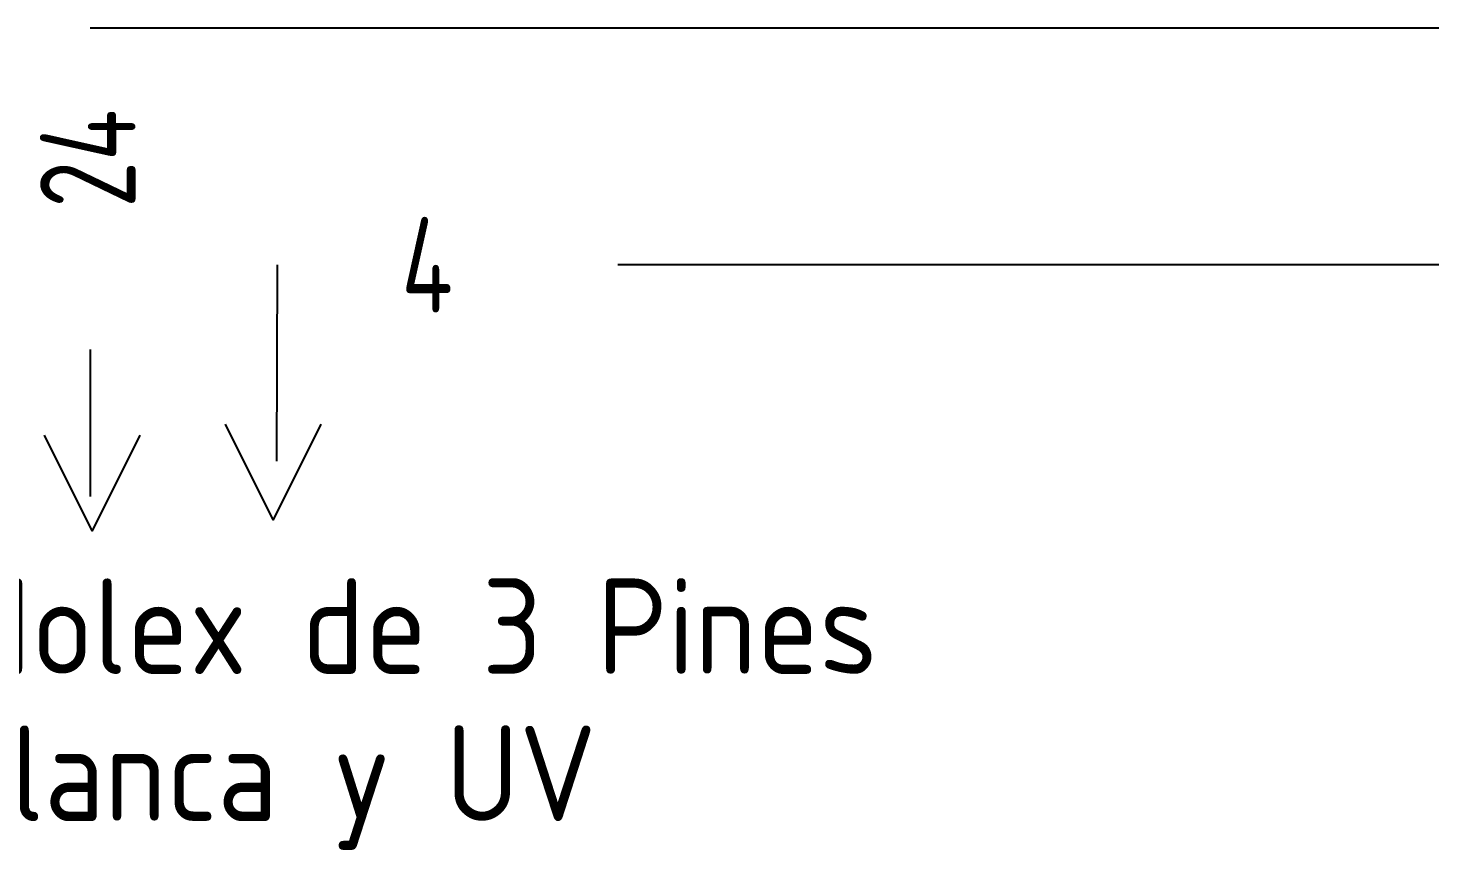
# Model space of a CAD drawing. Header units: inches. Extents: x 0 to 983, y 0 to 649.
# Drawn here: x 122 to 195.4, y 132.1 to 175.1 of the extents above; entities that cross this region are included whole.
import ezdxf
from ezdxf.enums import TextEntityAlignment as Align

# ---------------------------------------------------------------- set-up
doc = ezdxf.new("R2010")
doc.units = ezdxf.units.IN
doc.header["$MEASUREMENT"] = 0
for name, color, linetype in [('BLK_12_THHN', 250, 'Continuous'), ('DESC', 150, 'Continuous'), ('MISC', 7, 'Continuous'), ('SYMS', 7, 'Continuous'), ('WHT_12_THHN', 254, 'Continuous'), ('WIRECOPY', 84, 'Continuous')]:
    doc.layers.add(name, color=color, linetype=linetype)
doc.styles.add('WD_IEC', font='ISOCP2.shx', dxfattribs={"width": 0.9, "height": 4})

# ---------------------------------------------------------------- blocks, each defined once
blk = doc.blocks.new('HA1X4')
blk.add_lwpolyline([(1.25, 2.5), (0, 0), (-1.25, 2.5)])
at = {"style": 'WD_IEC', "flags": 1}
blk.add_attdef('X2TERM01', (0, 0), '', height=0.32, dxfattribs=at)
at = {"style": 'WD_IEC', "flags": 8}
for tag, p in [('DESC1', (0, -3.75)), ('DESC2', (0, -7.6))]:
    blk.add_attdef(tag, text='', height=2.5, dxfattribs=at).set_placement(p, align=Align.CENTER)
blk = doc.blocks.new('HT0_WGENERIC')
at = {"style": 'WD_IEC', "width": 0.8}
blk.add_attdef('WIRENO', text='', height=2.5, dxfattribs=at).set_placement((0, 0), align=Align.MIDDLE_CENTER)
at = {"style": 'WD_IEC'}
for tag, p in [('X4_TINY_DOT_DONT_REMOVE', (-5, 0)), ('X1_TINY_DOT_DONT_REMOVE', (5, 0))]:
    blk.add_attdef(tag, p, '', height=0.002, dxfattribs=at)
at = {"style": 'WD_IEC', "flags": 1}
for tag, p in [('X4TERM01', (-5, 0)), ('X1TERM01', (5, 0))]:
    blk.add_attdef(tag, p, '', height=0.2, dxfattribs=at)
blk = doc.blocks.new('VT0_WGENERIC')
at = {"style": 'WD_IEC', "flags": 1}
for tag, p in [('X2TERM01', (0, 5)), ('X8TERM01', (0, -5))]:
    blk.add_attdef(tag, p, '', height=0.2, dxfattribs=at)
at = {"style": 'WD_IEC'}
for tag, p in [('X1_TINY_DOT_DONT_REMOVE', (0, 5)), ('X4_TINY_DOT_DONT_REMOVE', (0, -5))]:
    blk.add_attdef(tag, p, '', height=0.002, rotation=90, dxfattribs=at)
at = {"style": 'WD_IEC', "width": 0.8}
blk.add_attdef('WIRENO', text='', height=2.5, rotation=90, dxfattribs=at).set_placement((0, 0), align=Align.MIDDLE_CENTER)

msp = doc.modelspace()

# ---------------------------------------------------------------- linework, layer by layer
at = {"layer": 'BLK_12_THHN'}
for p, q in [((437.712, 175.127), (125.249, 175.127)), ((125.249, 158.294), (125.249, 150.61))]:
    msp.add_line(p, q, dxfattribs=at)
at = {"layer": 'WHT_12_THHN'}
for p, q in [((135.045, 162.731), (135.018, 152.447)), ((435.172, 162.731), (152.904, 162.731))]:
    msp.add_line(p, q, dxfattribs=at)

# ---------------------------------------------------------------- block references
at = {"layer": 'SYMS'}
ref = msp.add_blockref('VT0_WGENERIC', (125.132, 168.294), dxfattribs=dict(at, xscale=2, yscale=2, zscale=2))
ref.add_attrib('X4_TINY_DOT_DONT_REMOVE', '.', (125.132, 164.843), dxfattribs={"layer": 'MISC', "height": 0.004, "rotation": 90, "style": 'WD_IEC'})
ref.add_attrib('X1_TINY_DOT_DONT_REMOVE', '.', (125.132, 171.745), dxfattribs={"layer": 'MISC', "height": 0.004, "rotation": 90, "style": 'WD_IEC'})
ref.add_attrib('WIRENO', '24', dxfattribs={"layer": 'WIRECOPY', "height": 5, "rotation": 90, "style": 'WD_IEC', "width": 0.8}).set_placement((125.132, 168.294), align=Align.MIDDLE_CENTER)
ref = msp.add_blockref('HT0_WGENERIC', (142.904, 162.731), dxfattribs=dict(at, xscale=2, yscale=2, zscale=2))
ref.add_attrib('X4_TINY_DOT_DONT_REMOVE', '.', (140.904, 162.731), dxfattribs={"layer": 'MISC', "height": 0.004, "style": 'WD_IEC'})
ref.add_attrib('X1_TINY_DOT_DONT_REMOVE', '.', (144.904, 162.731), dxfattribs={"layer": 'MISC', "height": 0.004, "style": 'WD_IEC'})
ref.add_attrib('WIRENO', '4', dxfattribs={"layer": 'WIRECOPY', "height": 5, "style": 'WD_IEC', "width": 0.8}).set_placement((142.904, 162.731), align=Align.MIDDLE_CENTER)
at = {"layer": 'SYMS', "xscale": 2, "yscale": 2, "zscale": 2}
msp.add_blockref('HA1X4', (134.835, 149.384), dxfattribs=at)
at = {"layer": 'SYMS'}
ref = msp.add_blockref('HA1X4', (125.352, 148.814), dxfattribs=dict(at, xscale=2, yscale=2, zscale=2))
ref.add_attrib('DESC2', 'Luces Blanca y UV', dxfattribs={"layer": 'DESC', "height": 5, "style": 'WD_IEC', "flags": 8}).set_placement((125.352, 133.614), align=Align.CENTER)
ref.add_attrib('DESC1', 'A Conector Molex de 3 Pines', dxfattribs={"layer": 'DESC', "height": 5, "style": 'WD_IEC', "flags": 8}).set_placement((125.352, 141.314), align=Align.CENTER)

doc.saveas('drawing.dxf')
